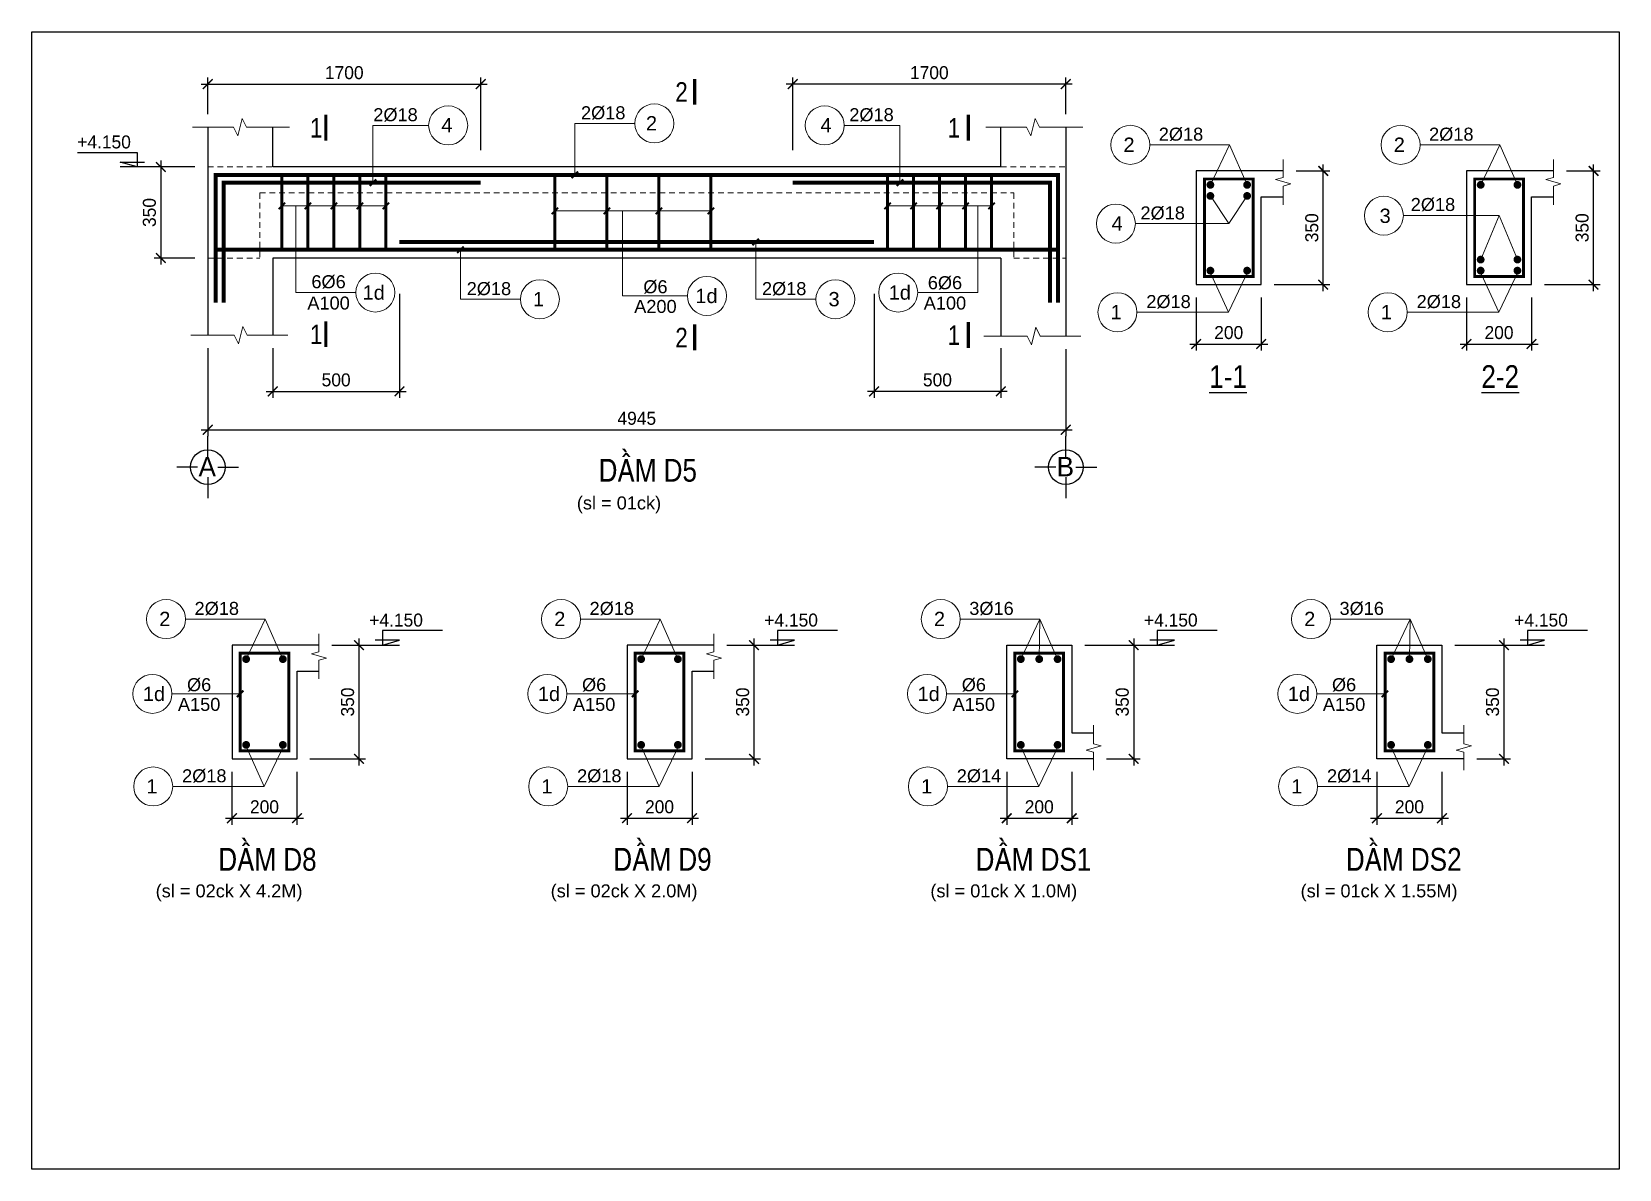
# Model space of a CAD drawing. Header units: millimetres. Extents: x -559287 to -299624, y 2351330 to 2655682.
# Drawn here: x -454371 to -429951, y 2515222 to 2532719 of the extents above; entities that cross this region are included whole.
import ezdxf
from ezdxf.enums import TextEntityAlignment as Align

# ---------------------------------------------------------------- set-up
doc = ezdxf.new("R2010")
doc.units = ezdxf.units.MM
doc.header["$LTSCALE"] = 10
doc.linetypes.add('HIDDEN', pattern=[0.3, 0.175, -0.125])
doc.linetypes.add('HIDDENX2', pattern=[0.75, 0.5, -0.25])
doc.layers.get('0').update_dxf_attribs({"lineweight": 20})
doc.layers.get('Defpoints').update_dxf_attribs({"lineweight": 20})
for name, color, linetype, lineweight in [('Dim', 251, 'Continuous', 15), ('Net khuat', 76, 'HIDDENX2', 15), ('Net manh', 8, 'Continuous', 13), ('Net thay', 4, 'Continuous', 25), ('Text', 54, 'Continuous', 25), ('Thep dai', 2, 'Continuous', 50), ('Thep doc', 140, 'Continuous', 60)]:
    doc.layers.add(name, color=color, linetype=linetype, lineweight=lineweight)
doc.layers.add('ththep', color=3, linetype='Continuous')
doc.styles.add('HELVE', font='VHAVAN.TTF', dxfattribs={"height": 800})
doc.styles.add('IN-NHO', font='VHELVEN.TTF', dxfattribs={"height": 200})
doc.styles.add('NGHIA5', font='arial_0.ttf', dxfattribs={"height": 180})
doc.styles.get("Standard").update_dxf_attribs({"font": 'nghia5.shx', "height": 200})
doc.styles.add('STYLE1-S1', font='VHARIALN.TTF')
doc.dimstyles.new('dim20', dxfattribs={"dimscale": 100, "dimtxt": 200, "dimasz": 1.5, "dimexe": 1, "dimexo": 2, "dimgap": 0.75, "dimtad": 1, "dimdec": 0, "dimlfac": 0.2, "dimzin": 0, "dimdsep": 46, "dimtxsty": 'Standard', "dimblk1": 'ARCHTICK', "dimblk2": 'ARCHTICK', "dimsah": 1, "dimcen": 0.09, "dimdle": 1, "dimclrd": 256, "dimclre": 256, "dimclrt": 54, "dimadec": 0, "dimazin": 0, "dimtfac": 1, "dimtdec": 0, "dimtofl": 0, "dimtmove": 2, "dimatfit": 3, "dimfxl": 0, "dimtolj": 1, "dimtzin": 0, "dimarcsym": 0})
doc.dimstyles.new('dim25', dxfattribs={"dimscale": 100, "dimtxt": 200, "dimasz": 1.5, "dimexe": 1, "dimexo": 2, "dimgap": 0.75, "dimtad": 1, "dimdec": 0, "dimlfac": 0.25, "dimzin": 0, "dimdsep": 46, "dimtxsty": 'Standard', "dimblk1": 'ARCHTICK', "dimblk2": 'ARCHTICK', "dimsah": 1, "dimcen": 0.09, "dimdle": 1, "dimclrd": 256, "dimclre": 256, "dimclrt": 54, "dimadec": 0, "dimazin": 0, "dimtfac": 1, "dimtdec": 0, "dimtofl": 0, "dimtmove": 2, "dimatfit": 3, "dimfxl": 0, "dimtolj": 1, "dimtzin": 0, "dimarcsym": 0})

# ---------------------------------------------------------------- blocks, each defined once
blk = doc.blocks.new('_ARCHTICK')
at = {"color": 0, "linetype": 'ByBlock', "const_width": 0.15}
blk.add_lwpolyline([(-0.5, -0.5), (0.5, 0.5)], dxfattribs=at)
blk = doc.blocks.new('*D219')
at = {"layer": 'Defpoints', "color": 0, "ltscale": 10, "transparency": 16777216}
for p in [(-451664, 2528051), (-438464, 2528039), (-438464, 2526597)]:
    blk.add_point(p, dxfattribs=at)
at = {"layer": 'Dim', "lineweight": -2, "ltscale": 10, "transparency": 16777216}
for p, q in [((-451664, 2527851), (-451664, 2526497)), ((-438464, 2527839), (-438464, 2526497)), ((-451764, 2526597), (-438364, 2526597))]:
    blk.add_line(p, q, dxfattribs=at)
at = {"layer": 'Dim', "lineweight": -2, "ltscale": 10, "transparency": 16777216, "xscale": 150, "yscale": 150, "zscale": 150, "rotation": 180}
blk.add_blockref('_ARCHTICK', (-451664, 2526597), dxfattribs=at)
at = {"layer": 'Dim', "lineweight": -2, "ltscale": 10, "transparency": 16777216, "xscale": 150, "yscale": 150, "zscale": 150}
blk.add_blockref('_ARCHTICK', (-438464, 2526597), dxfattribs=at)
at = {"layer": 'Dim', "color": 54, "ltscale": 10, "transparency": 16777216, "insert": (-445064, 2526772), "char_height": 200, "attachment_point": 5}
blk.add_mtext('\\A1;4945', dxfattribs=at)
blk = doc.blocks.new('*D220')
at = {"layer": 'Defpoints', "color": 0, "ltscale": 3, "transparency": 16777216}
for p in [(-442664, 2531914), (-438464, 2531251), (-442664, 2530696)]:
    blk.add_point(p, dxfattribs=at)
at = {"layer": 'Dim', "lineweight": -2, "ltscale": 3, "transparency": 16777216}
for p, q in [((-442664, 2530896), (-442664, 2532014)), ((-438464, 2531451), (-438464, 2532014)), ((-438364, 2531914), (-442764, 2531914))]:
    blk.add_line(p, q, dxfattribs=at)
at = {"layer": 'Dim', "lineweight": -2, "ltscale": 3, "transparency": 16777216, "xscale": 150, "yscale": 150, "zscale": 150, "rotation": 180}
blk.add_blockref('_ARCHTICK', (-442664, 2531914), dxfattribs=at)
at = {"layer": 'Dim', "lineweight": -2, "ltscale": 3, "transparency": 16777216, "xscale": 150, "yscale": 150, "zscale": 150}
blk.add_blockref('_ARCHTICK', (-438464, 2531914), dxfattribs=at)
at = {"layer": 'Dim', "color": 54, "ltscale": 3, "transparency": 16777216, "insert": (-440564, 2532089), "char_height": 200, "attachment_point": 5}
blk.add_mtext('\\A1;1700', dxfattribs=at)
blk = doc.blocks.new('*D221')
at = {"layer": 'Defpoints', "color": 0, "ltscale": 10, "transparency": 16777216}
for p in [(-448714, 2528888), (-450664, 2528051), (-448714, 2527188)]:
    blk.add_point(p, dxfattribs=at)
at = {"layer": 'Dim', "lineweight": -2, "ltscale": 10, "transparency": 16777216}
for p, q in [((-448714, 2528688), (-448714, 2527088)), ((-450664, 2527851), (-450664, 2527088)), ((-450764, 2527188), (-448614, 2527188))]:
    blk.add_line(p, q, dxfattribs=at)
at = {"layer": 'Dim', "lineweight": -2, "ltscale": 10, "transparency": 16777216, "xscale": 150, "yscale": 150, "zscale": 150, "rotation": 180}
blk.add_blockref('_ARCHTICK', (-450664, 2527188), dxfattribs=at)
at = {"layer": 'Dim', "lineweight": -2, "ltscale": 10, "transparency": 16777216, "xscale": 150, "yscale": 150, "zscale": 150}
blk.add_blockref('_ARCHTICK', (-448714, 2527188), dxfattribs=at)
at = {"layer": 'Dim', "color": 54, "ltscale": 10, "transparency": 16777216, "insert": (-449689, 2527363), "char_height": 200, "attachment_point": 5}
blk.add_mtext('\\A1;500', dxfattribs=at)
blk = doc.blocks.new('truc ngang-helve')
for points in [[(0, -4.8), (0, 0)], [(-2.33, -7.13), (-7.13, -7.13)], [(2.33, -7.13), (7.13, -7.13)], [(0, -9.45), (0, -14.26)]]:
    blk.add_lwpolyline(points)
blk.add_circle((0, -7.13), 4)
at = {"style": 'HELVE'}
blk.add_attdef('A', text='', height=4.5, dxfattribs=at).set_placement((0.03, -7.01), align=Align.MIDDLE_CENTER)
blk = doc.blocks.new('*D222')
at = {"layer": 'Defpoints', "color": 0, "ltscale": 10, "transparency": 16777216}
for p in [(-441414, 2528888), (-439464, 2528051), (-441414, 2527188)]:
    blk.add_point(p, dxfattribs=at)
at = {"layer": 'Dim', "lineweight": -2, "ltscale": 10, "transparency": 16777216}
for p, q in [((-441414, 2528688), (-441414, 2527088)), ((-439464, 2527851), (-439464, 2527088)), ((-439364, 2527188), (-441514, 2527188))]:
    blk.add_line(p, q, dxfattribs=at)
at = {"layer": 'Dim', "lineweight": -2, "ltscale": 10, "transparency": 16777216, "xscale": 150, "yscale": 150, "zscale": 150, "rotation": 180}
blk.add_blockref('_ARCHTICK', (-441414, 2527188), dxfattribs=at)
at = {"layer": 'Dim', "lineweight": -2, "ltscale": 10, "transparency": 16777216, "xscale": 150, "yscale": 150, "zscale": 150}
blk.add_blockref('_ARCHTICK', (-439464, 2527188), dxfattribs=at)
at = {"layer": 'Dim', "color": 54, "ltscale": 10, "transparency": 16777216, "insert": (-440439, 2527363), "char_height": 200, "attachment_point": 5}
blk.add_mtext('\\A1;500', dxfattribs=at)
blk = doc.blocks.new('*D223')
at = {"layer": 'Defpoints', "color": 0, "ltscale": 3, "transparency": 16777216}
for p in [(-451664, 2530639), (-452386, 2529239), (-451664, 2529239)]:
    blk.add_point(p, dxfattribs=at)
at = {"layer": 'Dim', "lineweight": -2, "ltscale": 3, "transparency": 16777216}
for p, q in [((-452386, 2530739), (-452386, 2529139)), ((-451864, 2530639), (-452486, 2530639)), ((-451864, 2529239), (-452486, 2529239))]:
    blk.add_line(p, q, dxfattribs=at)
at = {"layer": 'Dim', "lineweight": -2, "ltscale": 3, "transparency": 16777216, "xscale": 150, "yscale": 150, "zscale": 150}
for p, rotation in [((-452386, 2530639), 90), ((-452386, 2529239), 270)]:
    blk.add_blockref('_ARCHTICK', p, dxfattribs=dict(at, rotation=rotation))
at = {"layer": 'Dim', "color": 54, "ltscale": 3, "transparency": 16777216, "insert": (-452561, 2529939), "char_height": 200, "attachment_point": 5, "rotation": 90}
blk.add_mtext('\\A1;350', dxfattribs=at)
blk = doc.blocks.new('*D224')
at = {"layer": 'Defpoints', "color": 0, "ltscale": 3, "transparency": 16777216}
for p in [(-447464, 2531914), (-451664, 2531251), (-447464, 2530696)]:
    blk.add_point(p, dxfattribs=at)
at = {"layer": 'Dim', "lineweight": -2, "ltscale": 3, "transparency": 16777216}
for p, q in [((-451664, 2531451), (-451664, 2532014)), ((-447464, 2530896), (-447464, 2532014)), ((-451764, 2531914), (-447364, 2531914))]:
    blk.add_line(p, q, dxfattribs=at)
at = {"layer": 'Dim', "lineweight": -2, "ltscale": 3, "transparency": 16777216, "xscale": 150, "yscale": 150, "zscale": 150, "rotation": 180}
blk.add_blockref('_ARCHTICK', (-451664, 2531914), dxfattribs=at)
at = {"layer": 'Dim', "lineweight": -2, "ltscale": 3, "transparency": 16777216, "xscale": 150, "yscale": 150, "zscale": 150}
blk.add_blockref('_ARCHTICK', (-447464, 2531914), dxfattribs=at)
at = {"layer": 'Dim', "color": 54, "ltscale": 3, "transparency": 16777216, "insert": (-449564, 2532089), "char_height": 200, "attachment_point": 5}
blk.add_mtext('\\A1;1700', dxfattribs=at)
blk = doc.blocks.new('A$C17747A8B')
blk.add_line((0, 0), (525, 0))
blk.add_lwpolyline([(1183, 225), (263, 225), (263, 0), (525, 75), (150, 75)])
at = {"layer": 'Text'}
blk.add_attdef('+3.900', (183, 286), '', height=180, dxfattribs=at)
blk = doc.blocks.new('*D215')
at = {"layer": 'Defpoints', "color": 0, "transparency": 16777216}
for p in [(-436458, 2528829), (-435458, 2528829), (-435458, 2527916)]:
    blk.add_point(p, dxfattribs=at)
at = {"layer": 'Dim', "lineweight": -2, "transparency": 16777216}
for p, q in [((-436458, 2528629), (-436458, 2527816)), ((-435458, 2528629), (-435458, 2527816)), ((-436558, 2527916), (-435358, 2527916))]:
    blk.add_line(p, q, dxfattribs=at)
at = {"layer": 'Dim', "lineweight": -2, "transparency": 16777216, "xscale": 150, "yscale": 150, "zscale": 150, "rotation": 180}
blk.add_blockref('_ARCHTICK', (-436458, 2527916), dxfattribs=at)
at = {"layer": 'Dim', "lineweight": -2, "transparency": 16777216, "xscale": 150, "yscale": 150, "zscale": 150}
blk.add_blockref('_ARCHTICK', (-435458, 2527916), dxfattribs=at)
at = {"layer": 'Dim', "color": 54, "transparency": 16777216, "insert": (-435958, 2528091), "char_height": 200, "attachment_point": 5}
blk.add_mtext('\\A1;200', dxfattribs=at)
blk = doc.blocks.new('*D216')
at = {"layer": 'Defpoints', "color": 0, "transparency": 16777216}
for p in [(-435121, 2530579), (-434504, 2530579), (-435458, 2528829)]:
    blk.add_point(p, dxfattribs=at)
at = {"layer": 'Dim', "lineweight": -2, "transparency": 16777216}
for p, q in [((-434921, 2530579), (-434404, 2530579)), ((-434504, 2528729), (-434504, 2530679)), ((-435258, 2528829), (-434404, 2528829))]:
    blk.add_line(p, q, dxfattribs=at)
at = {"layer": 'Dim', "lineweight": -2, "transparency": 16777216, "xscale": 150, "yscale": 150, "zscale": 150}
for p, rotation in [((-434504, 2530579), 90), ((-434504, 2528829), 270)]:
    blk.add_blockref('_ARCHTICK', p, dxfattribs=dict(at, rotation=rotation))
at = {"layer": 'Dim', "color": 54, "transparency": 16777216, "insert": (-434679, 2529704), "char_height": 200, "attachment_point": 5, "rotation": 90}
blk.add_mtext('\\A1;350', dxfattribs=at)
blk = doc.blocks.new('*D217')
at = {"layer": 'Defpoints', "color": 0, "transparency": 16777216}
for p in [(-432300, 2528829), (-431300, 2528829), (-431300, 2527916)]:
    blk.add_point(p, dxfattribs=at)
at = {"layer": 'Dim', "lineweight": -2, "transparency": 16777216}
for p, q in [((-432300, 2528629), (-432300, 2527816)), ((-431300, 2528629), (-431300, 2527816)), ((-432400, 2527916), (-431200, 2527916))]:
    blk.add_line(p, q, dxfattribs=at)
at = {"layer": 'Dim', "lineweight": -2, "transparency": 16777216, "xscale": 150, "yscale": 150, "zscale": 150, "rotation": 180}
blk.add_blockref('_ARCHTICK', (-432300, 2527916), dxfattribs=at)
at = {"layer": 'Dim', "lineweight": -2, "transparency": 16777216, "xscale": 150, "yscale": 150, "zscale": 150}
blk.add_blockref('_ARCHTICK', (-431300, 2527916), dxfattribs=at)
at = {"layer": 'Dim', "color": 54, "transparency": 16777216, "insert": (-431800, 2528091), "char_height": 200, "attachment_point": 5}
blk.add_mtext('\\A1;200', dxfattribs=at)
blk = doc.blocks.new('*D218')
at = {"layer": 'Defpoints', "color": 0, "transparency": 16777216}
for p in [(-430963, 2530579), (-430346, 2530579), (-431300, 2528829)]:
    blk.add_point(p, dxfattribs=at)
at = {"layer": 'Dim', "lineweight": -2, "transparency": 16777216}
for p, q in [((-430763, 2530579), (-430246, 2530579)), ((-430346, 2528729), (-430346, 2530679)), ((-431100, 2528829), (-430246, 2528829))]:
    blk.add_line(p, q, dxfattribs=at)
at = {"layer": 'Dim', "lineweight": -2, "transparency": 16777216, "xscale": 150, "yscale": 150, "zscale": 150}
for p, rotation in [((-430346, 2530579), 90), ((-430346, 2528829), 270)]:
    blk.add_blockref('_ARCHTICK', p, dxfattribs=dict(at, rotation=rotation))
at = {"layer": 'Dim', "color": 54, "transparency": 16777216, "insert": (-430521, 2529704), "char_height": 200, "attachment_point": 5, "rotation": 90}
blk.add_mtext('\\A1;350', dxfattribs=at)
blk = doc.blocks.new('*D287')
at = {"layer": 'Defpoints', "color": 0, "transparency": 16777216}
for p in [(-451291, 2521534), (-450291, 2521534), (-450291, 2520621)]:
    blk.add_point(p, dxfattribs=at)
at = {"layer": 'Dim', "lineweight": -2, "transparency": 16777216}
for p, q in [((-451291, 2521334), (-451291, 2520521)), ((-450291, 2521334), (-450291, 2520521)), ((-451391, 2520621), (-450191, 2520621))]:
    blk.add_line(p, q, dxfattribs=at)
at = {"layer": 'Dim', "lineweight": -2, "transparency": 16777216, "xscale": 150, "yscale": 150, "zscale": 150, "rotation": 180}
blk.add_blockref('_ARCHTICK', (-451291, 2520621), dxfattribs=at)
at = {"layer": 'Dim', "lineweight": -2, "transparency": 16777216, "xscale": 150, "yscale": 150, "zscale": 150}
blk.add_blockref('_ARCHTICK', (-450291, 2520621), dxfattribs=at)
at = {"layer": 'Dim', "color": 54, "transparency": 16777216, "insert": (-450791, 2520796), "char_height": 200, "attachment_point": 5}
blk.add_mtext('\\A1;200', dxfattribs=at)
blk = doc.blocks.new('*D288')
at = {"layer": 'Defpoints', "color": 0, "transparency": 16777216}
for p in [(-449954, 2523284), (-449337, 2523284), (-450291, 2521534)]:
    blk.add_point(p, dxfattribs=at)
at = {"layer": 'Dim', "lineweight": -2, "transparency": 16777216}
for p, q in [((-449754, 2523284), (-449237, 2523284)), ((-449337, 2521434), (-449337, 2523384)), ((-450091, 2521534), (-449237, 2521534))]:
    blk.add_line(p, q, dxfattribs=at)
at = {"layer": 'Dim', "lineweight": -2, "transparency": 16777216, "xscale": 150, "yscale": 150, "zscale": 150}
for p, rotation in [((-449337, 2523284), 90), ((-449337, 2521534), 270)]:
    blk.add_blockref('_ARCHTICK', p, dxfattribs=dict(at, rotation=rotation))
at = {"layer": 'Dim', "color": 54, "transparency": 16777216, "insert": (-449512, 2522409), "char_height": 200, "attachment_point": 5, "rotation": 90}
blk.add_mtext('\\A1;350', dxfattribs=at)
blk = doc.blocks.new('*D289')
at = {"layer": 'Defpoints', "color": 0, "transparency": 16777216}
for p in [(-445214, 2521534), (-444214, 2521534), (-444214, 2520621)]:
    blk.add_point(p, dxfattribs=at)
at = {"layer": 'Dim', "lineweight": -2, "transparency": 16777216}
for p, q in [((-445214, 2521334), (-445214, 2520521)), ((-444214, 2521334), (-444214, 2520521)), ((-445314, 2520621), (-444114, 2520621))]:
    blk.add_line(p, q, dxfattribs=at)
at = {"layer": 'Dim', "lineweight": -2, "transparency": 16777216, "xscale": 150, "yscale": 150, "zscale": 150, "rotation": 180}
blk.add_blockref('_ARCHTICK', (-445214, 2520621), dxfattribs=at)
at = {"layer": 'Dim', "lineweight": -2, "transparency": 16777216, "xscale": 150, "yscale": 150, "zscale": 150}
blk.add_blockref('_ARCHTICK', (-444214, 2520621), dxfattribs=at)
at = {"layer": 'Dim', "color": 54, "transparency": 16777216, "insert": (-444714, 2520796), "char_height": 200, "attachment_point": 5}
blk.add_mtext('\\A1;200', dxfattribs=at)
blk = doc.blocks.new('*D290')
at = {"layer": 'Defpoints', "color": 0, "transparency": 16777216}
for p in [(-443877, 2523284), (-443260, 2523284), (-444214, 2521534)]:
    blk.add_point(p, dxfattribs=at)
at = {"layer": 'Dim', "lineweight": -2, "transparency": 16777216}
for p, q in [((-443677, 2523284), (-443160, 2523284)), ((-443260, 2521434), (-443260, 2523384)), ((-444014, 2521534), (-443160, 2521534))]:
    blk.add_line(p, q, dxfattribs=at)
at = {"layer": 'Dim', "lineweight": -2, "transparency": 16777216, "xscale": 150, "yscale": 150, "zscale": 150}
for p, rotation in [((-443260, 2523284), 90), ((-443260, 2521534), 270)]:
    blk.add_blockref('_ARCHTICK', p, dxfattribs=dict(at, rotation=rotation))
at = {"layer": 'Dim', "color": 54, "transparency": 16777216, "insert": (-443435, 2522409), "char_height": 200, "attachment_point": 5, "rotation": 90}
blk.add_mtext('\\A1;350', dxfattribs=at)
blk = doc.blocks.new('*D291')
at = {"layer": 'Defpoints', "color": 0, "transparency": 16777216}
for p in [(-439373, 2521534), (-438373, 2521534), (-438373, 2520621)]:
    blk.add_point(p, dxfattribs=at)
at = {"layer": 'Dim', "lineweight": -2, "transparency": 16777216}
for p, q in [((-439373, 2521334), (-439373, 2520521)), ((-438373, 2521334), (-438373, 2520521)), ((-439473, 2520621), (-438273, 2520621))]:
    blk.add_line(p, q, dxfattribs=at)
at = {"layer": 'Dim', "lineweight": -2, "transparency": 16777216, "xscale": 150, "yscale": 150, "zscale": 150, "rotation": 180}
blk.add_blockref('_ARCHTICK', (-439373, 2520621), dxfattribs=at)
at = {"layer": 'Dim', "lineweight": -2, "transparency": 16777216, "xscale": 150, "yscale": 150, "zscale": 150}
blk.add_blockref('_ARCHTICK', (-438373, 2520621), dxfattribs=at)
at = {"layer": 'Dim', "color": 54, "transparency": 16777216, "insert": (-438873, 2520796), "char_height": 200, "attachment_point": 5}
blk.add_mtext('\\A1;200', dxfattribs=at)
blk = doc.blocks.new('*D292')
at = {"layer": 'Defpoints', "color": 0, "transparency": 16777216}
for p in [(-438373, 2523284), (-438037, 2521534), (-437420, 2521534)]:
    blk.add_point(p, dxfattribs=at)
at = {"layer": 'Dim', "lineweight": -2, "transparency": 16777216}
for p, q in [((-438173, 2523284), (-437320, 2523284)), ((-437420, 2523384), (-437420, 2521434)), ((-437837, 2521534), (-437320, 2521534))]:
    blk.add_line(p, q, dxfattribs=at)
at = {"layer": 'Dim', "lineweight": -2, "transparency": 16777216, "xscale": 150, "yscale": 150, "zscale": 150}
for p, rotation in [((-437420, 2523284), 90), ((-437420, 2521534), 270)]:
    blk.add_blockref('_ARCHTICK', p, dxfattribs=dict(at, rotation=rotation))
at = {"layer": 'Dim', "color": 54, "transparency": 16777216, "insert": (-437595, 2522409), "char_height": 200, "attachment_point": 5, "rotation": 90}
blk.add_mtext('\\A1;350', dxfattribs=at)
blk = doc.blocks.new('*D293')
at = {"layer": 'Defpoints', "color": 0, "transparency": 16777216}
for p in [(-433678, 2521534), (-432678, 2521534), (-432678, 2520621)]:
    blk.add_point(p, dxfattribs=at)
at = {"layer": 'Dim', "lineweight": -2, "transparency": 16777216}
for p, q in [((-433678, 2521334), (-433678, 2520521)), ((-432678, 2521334), (-432678, 2520521)), ((-433778, 2520621), (-432578, 2520621))]:
    blk.add_line(p, q, dxfattribs=at)
at = {"layer": 'Dim', "lineweight": -2, "transparency": 16777216, "xscale": 150, "yscale": 150, "zscale": 150, "rotation": 180}
blk.add_blockref('_ARCHTICK', (-433678, 2520621), dxfattribs=at)
at = {"layer": 'Dim', "lineweight": -2, "transparency": 16777216, "xscale": 150, "yscale": 150, "zscale": 150}
blk.add_blockref('_ARCHTICK', (-432678, 2520621), dxfattribs=at)
at = {"layer": 'Dim', "color": 54, "transparency": 16777216, "insert": (-433178, 2520796), "char_height": 200, "attachment_point": 5}
blk.add_mtext('\\A1;200', dxfattribs=at)
blk = doc.blocks.new('*D294')
at = {"layer": 'Defpoints', "color": 0, "transparency": 16777216}
for p in [(-432678, 2523284), (-432341, 2521534), (-431724, 2521534)]:
    blk.add_point(p, dxfattribs=at)
at = {"layer": 'Dim', "lineweight": -2, "transparency": 16777216}
for p, q in [((-432478, 2523284), (-431624, 2523284)), ((-431724, 2523384), (-431724, 2521434)), ((-432141, 2521534), (-431624, 2521534))]:
    blk.add_line(p, q, dxfattribs=at)
at = {"layer": 'Dim', "lineweight": -2, "transparency": 16777216, "xscale": 150, "yscale": 150, "zscale": 150}
for p, rotation in [((-431724, 2523284), 90), ((-431724, 2521534), 270)]:
    blk.add_blockref('_ARCHTICK', p, dxfattribs=dict(at, rotation=rotation))
at = {"layer": 'Dim', "color": 54, "transparency": 16777216, "insert": (-431899, 2522409), "char_height": 200, "attachment_point": 5, "rotation": 90}
blk.add_mtext('\\A1;350', dxfattribs=at)

msp = doc.modelspace()

# ---------------------------------------------------------------- linework, layer by layer
at = {"layer": 'Net khuat', "linetype": 'HIDDEN', "ltscale": 50}
for p, q in [((-451664.2, 2530639), (-450664.2, 2530639)), ((-439464.2, 2530639), (-438464.4, 2530639)), ((-450864.4, 2530239), (-439264.1, 2530239)), ((-450864.4, 2530239), (-450864.4, 2529239)), ((-439264.1, 2530239), (-439264.1, 2529239)), ((-451664.2, 2529239), (-450864.4, 2529239)), ((-439264.1, 2529239), (-438464.1, 2529239))]:
    msp.add_line(p, q, dxfattribs=at)
at = {"layer": 'Net manh'}
for p, q in [((-448922.6, 2530041.7), (-450522.6, 2530041.7)), ((-439605.9, 2530041.7), (-441205.9, 2530041.7)), ((-443922.9, 2529964.4), (-446322.9, 2529964.4))]:
    msp.add_line(p, q, dxfattribs=at)
for points in [[(-450404.3, 2531250.8), (-451069.5, 2531250.8), (-451136.7, 2531384.9), (-451202.3, 2531116.7), (-451269.5, 2531250.8), (-451896.9, 2531250.8)], [(-449123.2, 2530397.2), (-449123.2, 2531279.1), (-448265.5, 2531279.1)], [(-446017.9, 2530517.2), (-446017.9, 2531309.1), (-445093.8, 2531309.1)], [(-441015.4, 2530397.2), (-441015.4, 2531279.1), (-441873.1, 2531279.1)], [(-438204.3, 2531250.8), (-438869.5, 2531250.8), (-438936.7, 2531384.9), (-439002.3, 2531116.7), (-439069.5, 2531250.8), (-439696.9, 2531250.8)], [(-435675, 2530363.9), (-435948.1, 2530979.9), (-437171.9, 2530979.9)], [(-436240.3, 2530363.9), (-435948.1, 2530979.9), (-437171.9, 2530979.9)], [(-431517, 2530363.9), (-431790.1, 2530979.9), (-433013.9, 2530979.9)], [(-432082.3, 2530363.9), (-431790.1, 2530979.9), (-433013.9, 2530979.9)], [(-450311.4, 2530041.7), (-450311.4, 2528707.8), (-449386.1, 2528707.8)], [(-439817.1, 2530041.7), (-439817.1, 2528707.8), (-440742.4, 2528707.8)], [(-436240.3, 2530193.9), (-435957.6, 2529768.2), (-437394.2, 2529768.2)], [(-435675, 2530193.9), (-435957.6, 2529768.2), (-437394.2, 2529768.2)], [(-445283.3, 2529964.4), (-445283.3, 2528655.7), (-444285.1, 2528655.7)], [(-432082.3, 2529214.7), (-431799.6, 2529890.4), (-433271.8, 2529890.4)], [(-431517, 2529214.7), (-431799.6, 2529890.4), (-433271.8, 2529890.4)], [(-447776.2, 2529365.9), (-447776.2, 2528604), (-446854.9, 2528604)], [(-443234.3, 2529485.9), (-443234.3, 2528604), (-442309.3, 2528604)], [(-436257.8, 2529054.3), (-435962.7, 2528404.9), (-437369.8, 2528404.9)], [(-435651.9, 2529053.7), (-435962.7, 2528404.9), (-437369.8, 2528404.9)], [(-432099.8, 2529054.3), (-431804.8, 2528404.9), (-433211.8, 2528404.9)], [(-431493.9, 2529053.7), (-431804.8, 2528404.9), (-433211.8, 2528404.9)], [(-451924.2, 2528051), (-451259, 2528051), (-451191.8, 2527916.9), (-451126.2, 2528185.1), (-451059, 2528051), (-450431.6, 2528051)], [(-439724.2, 2528039), (-439059, 2528039), (-438991.8, 2527904.9), (-438926.2, 2528173.1), (-438859, 2528039), (-438231.6, 2528039)], [(-450507.9, 2523068.7), (-450781, 2523684.6), (-452004.8, 2523684.6)], [(-451073.3, 2523068.7), (-450781, 2523684.6), (-452004.8, 2523684.6)], [(-444431.4, 2523068.7), (-444704.6, 2523684.6), (-445928.4, 2523684.6)], [(-444996.8, 2523068.7), (-444704.6, 2523684.6), (-445928.4, 2523684.6)], [(-438590.6, 2523068.7), (-438863.7, 2523684.6), (-440087.5, 2523684.6)], [(-439156, 2523068.7), (-438863.7, 2523684.6), (-440087.5, 2523684.6)], [(-438873.3, 2523068.7), (-438863.7, 2523684.6), (-440087.5, 2523684.6)], [(-432895.3, 2523068.7), (-433168.4, 2523684.6), (-434392.2, 2523684.6)], [(-433460.6, 2523068.7), (-433168.4, 2523684.6), (-434392.2, 2523684.6)], [(-433177.9, 2523068.7), (-433168.4, 2523684.6), (-434392.2, 2523684.6)], [(-451165.6, 2522534.1), (-452215.7, 2522534.1)], [(-445089.1, 2522534.1), (-446139.2, 2522534.1)], [(-439248.3, 2522534.1), (-440298.4, 2522534.1)], [(-433552.9, 2522534.1), (-434603, 2522534.1)], [(-451090.7, 2521759.1), (-450795.7, 2521109.6), (-452202.7, 2521109.6)], [(-450484.8, 2521758.4), (-450795.7, 2521109.6), (-452202.7, 2521109.6)], [(-445014.3, 2521759.1), (-444719.2, 2521109.6), (-446126.3, 2521109.6)], [(-444408.4, 2521758.4), (-444719.2, 2521109.6), (-446126.3, 2521109.6)], [(-439173.4, 2521759.1), (-438878.4, 2521109.6), (-440285.4, 2521109.6)], [(-438567.5, 2521758.4), (-438878.4, 2521109.6), (-440285.4, 2521109.6)], [(-433478.1, 2521759.1), (-433183.1, 2521109.6), (-434590.1, 2521109.6)], [(-432872.2, 2521758.4), (-433183.1, 2521109.6), (-434590.1, 2521109.6)]]:
    msp.add_lwpolyline(points, dxfattribs=at)
at = {"layer": 'Net manh', "ltscale": 3}
for points in [[(-435120.9, 2530058.4), (-435120.9, 2530346.5), (-435005, 2530377.5), (-435236.8, 2530447.4), (-435120.9, 2530478.5), (-435120.9, 2530752.4)], [(-430962.9, 2530058.4), (-430962.9, 2530346.5), (-430847, 2530377.5), (-431078.8, 2530447.4), (-430962.9, 2530478.5), (-430962.9, 2530752.4)], [(-449953.8, 2522763.2), (-449953.8, 2523051.2), (-449837.9, 2523082.3), (-450069.7, 2523152.2), (-449953.8, 2523183.2), (-449953.8, 2523457.1)], [(-443877.4, 2522763.2), (-443877.4, 2523051.2), (-443761.4, 2523082.3), (-443993.3, 2523152.2), (-443877.4, 2523183.2), (-443877.4, 2523457.1)], [(-438036.5, 2522055), (-438036.5, 2521766.9), (-437920.6, 2521735.9), (-438152.4, 2521666), (-438036.5, 2521634.9), (-438036.5, 2521361)], [(-432341.2, 2522055), (-432341.2, 2521766.9), (-432225.3, 2521735.9), (-432457.1, 2521666), (-432341.2, 2521634.9), (-432341.2, 2521361)]]:
    msp.add_lwpolyline(points, dxfattribs=at)
at = {"layer": 'Net manh', "const_width": 30}
for points in [[(-446067.9, 2530467.2), (-445967.9, 2530567.2)], [(-449173.2, 2530347.2), (-449073.2, 2530447.2)], [(-441065.4, 2530347.2), (-440965.4, 2530447.2)], [(-450572.6, 2529991.7), (-450472.6, 2530091.7)], [(-450172.6, 2529991.7), (-450072.6, 2530091.7)], [(-449772.6, 2529991.7), (-449672.6, 2530091.7)], [(-449372.6, 2529991.7), (-449272.6, 2530091.7)], [(-448972.6, 2529991.7), (-448872.6, 2530091.7)], [(-446372.9, 2529914.4), (-446272.9, 2530014.4)], [(-445572.9, 2529914.4), (-445472.9, 2530014.4)], [(-444772.9, 2529914.4), (-444672.9, 2530014.4)], [(-443972.9, 2529914.4), (-443872.9, 2530014.4)], [(-441255.9, 2529991.7), (-441155.9, 2530091.7)], [(-440855.9, 2529991.7), (-440755.9, 2530091.7)], [(-440455.9, 2529991.7), (-440355.9, 2530091.7)], [(-440055.9, 2529991.7), (-439955.9, 2530091.7)], [(-439655.9, 2529991.7), (-439555.9, 2530091.7)], [(-443284.3, 2529435.9), (-443184.3, 2529535.9)], [(-447826.2, 2529315.9), (-447726.2, 2529415.9)], [(-451215.8, 2522483.8), (-451115.8, 2522583.8)], [(-445139.4, 2522483.8), (-445039.4, 2522583.8)], [(-439298.5, 2522483.8), (-439198.5, 2522583.8)], [(-433603.2, 2522483.8), (-433503.2, 2522583.8)]]:
    msp.add_lwpolyline(points, dxfattribs=at)
at = {"layer": 'Net manh'}
for centre in [(-447965.5, 2531279.1), (-444793.8, 2531309.1), (-442173.1, 2531279.1), (-437471.9, 2530979.9), (-433313.9, 2530979.9), (-437694.2, 2529768.2), (-433571.8, 2529890.4), (-449086.1, 2528707.8), (-446554.9, 2528604), (-443985.1, 2528655.7), (-442009.3, 2528604), (-441042.4, 2528707.8), (-437669.8, 2528404.9), (-433511.8, 2528404.9), (-452304.8, 2523684.6), (-446228.4, 2523684.6), (-440387.5, 2523684.6), (-434692.2, 2523684.6), (-452515.7, 2522534.1), (-446439.2, 2522534.1), (-440598.4, 2522534.1), (-434903, 2522534.1), (-452502.7, 2521109.6), (-446426.3, 2521109.6), (-440585.4, 2521109.6), (-434890.1, 2521109.6)]:
    msp.add_circle(centre, 300, dxfattribs=at)
at = {"layer": 'Net thay'}
for p, q in [((-451664.2, 2531250.8), (-451664.2, 2528051)), ((-450664.2, 2530639), (-450664.2, 2531250.8)), ((-439464.2, 2530639), (-439464.2, 2531250.8)), ((-438464.2, 2531250.8), (-438464.2, 2528039)), ((-450664.2, 2529239), (-450664.2, 2528051)), ((-439464.2, 2529239), (-439464.2, 2528039))]:
    msp.add_line(p, q, dxfattribs=at)
at = {"layer": 'Net thay', "ltscale": 10}
for p, q in [((-439464.2, 2530639), (-450664.2, 2530639)), ((-439464.2, 2529239), (-450664.2, 2529239))]:
    msp.add_line(p, q, dxfattribs=at)
for points in [[(-435120.9, 2530579.3), (-436457.6, 2530579.3), (-436457.6, 2528829.3), (-435457.6, 2528829.3), (-435457.6, 2530179.3), (-435120.9, 2530179.3)], [(-430962.9, 2530579.3), (-432299.6, 2530579.3), (-432299.6, 2528829.3), (-431299.6, 2528829.3), (-431299.6, 2530179.3), (-430962.9, 2530179.3)], [(-449953.8, 2523284.1), (-451290.6, 2523284.1), (-451290.6, 2521534.1), (-450290.6, 2521534.1), (-450290.6, 2522884.1), (-449953.8, 2522884.1)], [(-443877.4, 2523284.1), (-445214.1, 2523284.1), (-445214.1, 2521534.1), (-444214.1, 2521534.1), (-444214.1, 2522884.1), (-443877.4, 2522884.1)], [(-438036.5, 2521534.1), (-439373.3, 2521534.1), (-439373.3, 2523284.1), (-438373.3, 2523284.1), (-438373.3, 2521934.1), (-438036.5, 2521934.1)], [(-432341.2, 2521534.1), (-433677.9, 2521534.1), (-433677.9, 2523284.1), (-432677.9, 2523284.1), (-432677.9, 2521934.1), (-432341.2, 2521934.1)]]:
    msp.add_lwpolyline(points, dxfattribs=at)
at = {"layer": 'Text', "const_width": 50}
for points in [[(-444172.1, 2531994.9), (-444172.1, 2531597.6)], [(-449847.6, 2531442.2), (-449847.6, 2531045)], [(-439965.1, 2531442.2), (-439965.1, 2531045)], [(-449847.6, 2528264.8), (-449847.6, 2527867.5)], [(-444172.1, 2528216.7), (-444172.1, 2527819.4)], [(-439965.1, 2528252.8), (-439965.1, 2527855.5)]]:
    msp.add_lwpolyline(points, dxfattribs=at)
at = {"layer": 'Thep dai', "const_width": 45}
for points in [[(-450522.6, 2529366.2), (-450522.6, 2530517.2)], [(-450122.6, 2529366.2), (-450122.6, 2530517.2)], [(-449722.6, 2529366.2), (-449722.6, 2530517.2)], [(-449322.6, 2529366.2), (-449322.6, 2530517.2)], [(-448922.6, 2529366.2), (-448922.6, 2530517.2)], [(-446322.9, 2529366.2), (-446322.9, 2530517.2)], [(-445522.9, 2529366.2), (-445522.9, 2530517.2)], [(-444722.9, 2529366.2), (-444722.9, 2530517.2)], [(-443922.9, 2529366.2), (-443922.9, 2530517.2)], [(-441205.9, 2529366.2), (-441205.9, 2530517.2)], [(-440805.9, 2529366.2), (-440805.9, 2530517.2)], [(-440405.9, 2529366.2), (-440405.9, 2530517.2)], [(-440005.9, 2529366.2), (-440005.9, 2530517.2)], [(-439605.9, 2529366.2), (-439605.9, 2530517.2)], [(-436332.6, 2528954.3), (-435582.6, 2528954.3), (-435582.6, 2530454.3), (-436332.6, 2530454.3), (-436332.6, 2528954.3)], [(-432174.6, 2528954.3), (-431424.6, 2528954.3), (-431424.6, 2530454.3), (-432174.6, 2530454.3), (-432174.6, 2528954.3)], [(-451165.6, 2521659.1), (-450415.6, 2521659.1), (-450415.6, 2523159.1), (-451165.6, 2523159.1), (-451165.6, 2521659.1)], [(-445089.1, 2521659.1), (-444339.1, 2521659.1), (-444339.1, 2523159.1), (-445089.1, 2523159.1), (-445089.1, 2521659.1)], [(-439248.3, 2521659.1), (-438498.3, 2521659.1), (-438498.3, 2523159.1), (-439248.3, 2523159.1), (-439248.3, 2521659.1)], [(-433552.9, 2521659.1), (-432802.9, 2521659.1), (-432802.9, 2523159.1), (-433552.9, 2523159.1), (-433552.9, 2521659.1)]]:
    msp.add_lwpolyline(points, dxfattribs=at)
at = {"layer": 'Thep doc', "ltscale": 10, "const_width": 60}
for points in [[(-438586.1, 2528553.6), (-438586.1, 2530517.2), (-440225.5, 2530517.2), (-451542.4, 2530517.2), (-451542.4, 2528553.6)], [(-451420.5, 2528553.6), (-451420.5, 2530397.2), (-447464.2, 2530397.2)], [(-442664.2, 2530397.2), (-438707.9, 2530397.2), (-438707.9, 2528553.6)], [(-448714.5, 2529486.2), (-441414, 2529486.2)], [(-451542.4, 2529366.2), (-438586.1, 2529366.2)]]:
    msp.add_lwpolyline(points, dxfattribs=at)
at = {"layer": 'Thep doc', "const_width": 60}
for points in [[(-436270.3, 2530363.9, 1), (-436210.3, 2530363.9, 1)], [(-436270.3, 2530193.9, 1), (-436210.3, 2530193.9, 1)], [(-435645, 2530363.9, -1), (-435705, 2530363.9, -1)], [(-435645, 2530193.9, -1), (-435705, 2530193.9, -1)], [(-432112.3, 2530363.9, 1), (-432052.3, 2530363.9, 1)], [(-431487, 2530363.9, -1), (-431547, 2530363.9, -1)], [(-432112.3, 2529214.7, -1), (-432052.3, 2529214.7, -1)], [(-431487, 2529214.7, 1), (-431547, 2529214.7, 1)], [(-436270.3, 2529044.7, -1), (-436210.3, 2529044.7, -1)], [(-435645, 2529044.7, 1), (-435705, 2529044.7, 1)], [(-432112.3, 2529044.7, -1), (-432052.3, 2529044.7, -1)], [(-431487, 2529044.7, 1), (-431547, 2529044.7, 1)], [(-451103.3, 2523068.7, 1), (-451043.3, 2523068.7, 1)], [(-450477.9, 2523068.7, -1), (-450537.9, 2523068.7, -1)], [(-445026.8, 2523068.7, 1), (-444966.8, 2523068.7, 1)], [(-444401.4, 2523068.7, -1), (-444461.4, 2523068.7, -1)], [(-439186, 2523068.7, 1), (-439126, 2523068.7, 1)], [(-438843.3, 2523068.7, -1), (-438903.3, 2523068.7, -1)], [(-438560.6, 2523068.7, -1), (-438620.6, 2523068.7, -1)], [(-433490.6, 2523068.7, 1), (-433430.6, 2523068.7, 1)], [(-433147.9, 2523068.7, -1), (-433207.9, 2523068.7, -1)], [(-432865.3, 2523068.7, -1), (-432925.3, 2523068.7, -1)], [(-451103.3, 2521749.5, -1), (-451043.3, 2521749.5, -1)], [(-450477.9, 2521749.5, 1), (-450537.9, 2521749.5, 1)], [(-445026.8, 2521749.5, -1), (-444966.8, 2521749.5, -1)], [(-444401.4, 2521749.5, 1), (-444461.4, 2521749.5, 1)], [(-439186, 2521749.5, -1), (-439126, 2521749.5, -1)], [(-438560.6, 2521749.5, 1), (-438620.6, 2521749.5, 1)], [(-433490.6, 2521749.5, -1), (-433430.6, 2521749.5, -1)], [(-432865.3, 2521749.5, 1), (-432925.3, 2521749.5, 1)]]:
    msp.add_lwpolyline(points, format="xyb", close=True, dxfattribs=at)
at = {"layer": 'ththep'}
msp.add_lwpolyline([(-454371.3, 2532719.4), (-429950.5, 2532719.4), (-429950.5, 2515221.5), (-454371.3, 2515221.5)], close=True, dxfattribs=at)

# ---------------------------------------------------------------- block references
at = {"layer": 'Net thay'}
ref = msp.add_blockref('A$C17747A8B', (-452486.2, 2530639), dxfattribs=dict(at, xscale=-1))
ref.add_attrib('+3.900', '+4.150', (-453671.8, 2530924.5), dxfattribs={"layer": 'Text', "height": 200})
ref = msp.add_blockref('truc ngang-helve', (-451664.2, 2526497.1), dxfattribs=dict(at, xscale=66.66666666662786, yscale=66.66666666651145, zscale=66.66666666666667))
ref.add_attrib('A', 'A', dxfattribs={"layer": 'Text', "height": 300, "style": 'HELVE'}).set_placement((-451671.6, 2526030), align=Align.MIDDLE_CENTER)
ref = msp.add_blockref('truc ngang-helve', (-438464.2, 2526497.1), dxfattribs=dict(at, xscale=66.66666666662786, yscale=66.66666666651145, zscale=66.66666666666667))
ref.add_attrib('A', 'b', dxfattribs={"layer": 'Text', "height": 300, "style": 'HELVE'}).set_placement((-438471.6, 2526030), align=Align.MIDDLE_CENTER)
ref = msp.add_blockref('A$C17747A8B', (-449236.9, 2523284.1), dxfattribs=at)
ref.add_attrib('+3.900', '+4.150', (-449179.2, 2523569.6), dxfattribs={"layer": 'Text', "height": 200})
ref = msp.add_blockref('A$C17747A8B', (-443160.4, 2523284.1), dxfattribs=at)
ref.add_attrib('+3.900', '+4.150', (-443102.7, 2523569.6), dxfattribs={"layer": 'Text', "height": 200})
ref = msp.add_blockref('A$C17747A8B', (-437319.6, 2523284.1), dxfattribs=at)
ref.add_attrib('+3.900', '+4.150', (-437261.9, 2523569.6), dxfattribs={"layer": 'Text', "height": 200})
ref = msp.add_blockref('A$C17747A8B', (-431624.3, 2523284.1), dxfattribs=at)
ref.add_attrib('+3.900', '+4.150', (-431566.6, 2523569.6), dxfattribs={"layer": 'Text', "height": 200})

# ---------------------------------------------------------------- texts
at = {"layer": 'Text'}
for s, height, style, p in [('2', 300, 'STYLE1-S1', (-444375.7, 2531793.7)), ('1', 300, 'STYLE1-S1', (-449995.5, 2531241.1)), ('4', 220, 'IN-NHO', (-447985.4, 2531281.2)), ('2', 220, 'IN-NHO', (-444837.7, 2531311.2)), ('4', 220, 'IN-NHO', (-442153.2, 2531281.2)), ('1', 300, 'STYLE1-S1', (-440184.1, 2531241.1)), ('2', 220, 'IN-NHO', (-437491.8, 2530981.9)), ('2', 220, 'IN-NHO', (-433333.8, 2530981.9)), ('3', 220, 'IN-NHO', (-433551.9, 2529888.4)), ('4', 220, 'IN-NHO', (-437674.3, 2529770.3)), ('1d', 220, 'IN-NHO', (-449110.7, 2528707.8)), ('1d', 220, 'IN-NHO', (-443992, 2528655.7)), ('1d', 220, 'IN-NHO', (-441017.8, 2528707.8)), ('1', 220, 'IN-NHO', (-446574.8, 2528606)), ('3', 220, 'IN-NHO', (-442029.2, 2528606)), ('1', 220, 'IN-NHO', (-437689.7, 2528406.9)), ('1', 220, 'IN-NHO', (-433531.7, 2528406.9)), ('1', 300, 'STYLE1-S1', (-449995.5, 2528063.7)), ('2', 300, 'STYLE1-S1', (-444375.7, 2528015.5)), ('1', 300, 'STYLE1-S1', (-440184.1, 2528051.7)), ('%%U1-1', 350, 'STYLE1-S1', (-435967.9, 2527415.3)), ('%%U2-2', 350, 'STYLE1-S1', (-431781.9, 2527415.3)), ('2', 220, 'IN-NHO', (-452324.7, 2523686.7)), ('2', 220, 'IN-NHO', (-446248.3, 2523686.7)), ('2', 220, 'IN-NHO', (-440407.5, 2523686.7)), ('2', 220, 'IN-NHO', (-434712.1, 2523686.7)), ('1d', 220, 'IN-NHO', (-452491.1, 2522534.1)), ('1d', 220, 'IN-NHO', (-446414.7, 2522534.1)), ('1d', 220, 'IN-NHO', (-440573.8, 2522534.1)), ('1d', 220, 'IN-NHO', (-434878.5, 2522534.1)), ('1', 220, 'IN-NHO', (-452522.6, 2521111.7)), ('1', 220, 'IN-NHO', (-446446.2, 2521111.7)), ('1', 220, 'IN-NHO', (-440605.3, 2521111.7)), ('1', 220, 'IN-NHO', (-434910, 2521111.7))]:
    msp.add_text(s, height=height, dxfattribs=dict(at, style=style)).set_placement(p, align=Align.MIDDLE_CENTER)
at = {"layer": 'Text', "ltscale": 3, "style": 'NGHIA5'}
for s, p in [('2%%C18', (-448775.6, 2531343.4)), ('2%%C18', (-445580.3, 2531373.4)), ('2%%C18', (-441452.9, 2531343.4)), ('2%%C18', (-436692, 2531044.1)), ('2%%C18', (-432534, 2531044.1)), ('2%%C18', (-436974, 2529832.5)), ('2%%C18', (-432816, 2529962.3)), ('6%%C6', (-449805.3, 2528774)), ('2%%C18', (-447338.6, 2528668.2)), ('%%C6', (-444777.2, 2528697)), ('2%%C18', (-442796.8, 2528668.2)), ('6%%C6', (-440323.1, 2528759)), ('A100', (-449805.3, 2528446.1)), ('A200', (-444777.2, 2528393.9)), ('A100', (-440323.1, 2528446.1)), ('2%%C18', (-436884, 2528469.1)), ('2%%C18', (-432726, 2528469.1)), ('2%%C18', (-451524.9, 2523748.9)), ('2%%C18', (-445448.4, 2523748.9)), ('3%%C16', (-439607.6, 2523748.9)), ('3%%C16', (-433912.3, 2523748.9)), ('%%C6', (-451796.4, 2522575.4)), ('%%C6', (-445720, 2522575.4)), ('%%C6', (-439879.1, 2522575.4)), ('%%C6', (-434183.8, 2522575.4)), ('A150', (-451796.4, 2522272.3)), ('A150', (-445720, 2522272.3)), ('A150', (-439879.1, 2522272.3)), ('A150', (-434183.8, 2522272.3)), ('2%%C18', (-451716.9, 2521173.9)), ('2%%C18', (-445640.4, 2521173.9)), ('2%%C14', (-439799.6, 2521173.9)), ('2%%C14', (-434104.3, 2521173.9))]:
    msp.add_text(s, height=200, dxfattribs=at).set_placement(p, align=Align.CENTER)
at = {"layer": 'Text', "style": 'STYLE1-S1'}
for s, p in [('DÇM D5', (-444138.2, 2525798.3)), ('DÇM D8', (-449988.8, 2519813.4)), ('DÇM D9', (-443912.4, 2519813.4)), ('DÇM Ds1', (-438071.5, 2519813.4)), ('DÇM Ds2', (-432376.2, 2519813.4))]:
    msp.add_text(s, height=350, dxfattribs=at).set_placement(p, align=Align.RIGHT)
at = {"layer": 'Text', "ltscale": 3, "style": 'NGHIA5'}
for s, p in [('(sl = 01ck)', (-445985.9, 2525371.5)), ('(sl = 02ck X 4.2M)', (-452465.2, 2519403.9)), ('(sl = 02ck X 2.0M)', (-446388.7, 2519403.9)), ('(sl = 01ck X 1.0M)', (-440547.9, 2519403.9)), ('(sl = 01ck X 1.55M)', (-434852.5, 2519403.9))]:
    msp.add_text(s, height=200, dxfattribs=at).set_placement(p)

# ---------------------------------------------------------------- dimensions: what is measured, and where the dimension line sits
at = {"layer": 'Dim', "ltscale": 3}
dim = msp.add_linear_dim(base=(-447464.2, 2531914), p1=(-451664.2, 2531250.8), p2=(-447464.2, 2530696.4), text='1700', dimstyle='dim25', dxfattribs=at)
dim.commit()
dim.dimension.update_dxf_attribs({"geometry": '*D224', "text_midpoint": (-449564.2, 2532089)})
dim = msp.add_linear_dim(base=(-442664.2, 2531914), p1=(-438464.2, 2531250.8), p2=(-442664.2, 2530696.4), angle=180, text='1700', dimstyle='dim25', dxfattribs=at)
dim.commit()
dim.dimension.update_dxf_attribs({"geometry": '*D220', "text_midpoint": (-440564.2, 2532089)})
dim = msp.add_linear_dim(base=(-452386.2, 2529239), p1=(-451664.1, 2530639), p2=(-451664.2, 2529239), angle=90, dimstyle='dim25', dxfattribs=at)
dim.commit()
dim.dimension.update_dxf_attribs({"geometry": '*D223', "text_midpoint": (-452561.2, 2529939)})
at = {"layer": 'Dim'}
for base, p1, p2, angle, picture, middle in [((-434504, 2530579.3), (-435457.6, 2528829.3), (-435120.9, 2530579.3), 90, '*D216', (-434679, 2529704.3)), ((-430346, 2530579.3), (-431299.6, 2528829.3), (-430962.9, 2530579.3), 90, '*D218', (-430521, 2529704.3)), ((-449336.9, 2523284.1), (-450290.6, 2521534.1), (-449953.8, 2523284.1), 90, '*D288', (-449511.9, 2522409.1)), ((-443260.4, 2523284.1), (-444214.1, 2521534.1), (-443877.4, 2523284.1), 90, '*D290', (-443435.4, 2522409.1)), ((-437419.6, 2521534.1), (-438373.3, 2523284.1), (-438036.5, 2521534.1), 270, '*D292', (-437594.6, 2522409.1)), ((-431724.3, 2521534.1), (-432677.9, 2523284.1), (-432341.2, 2521534.1), 270, '*D294', (-431899.3, 2522409.1))]:
    dim = msp.add_linear_dim(base=base, p1=p1, p2=p2, angle=angle, dimstyle='dim20', dxfattribs=at)
    dim.commit()
    dim.dimension.update_dxf_attribs({"geometry": picture, "text_midpoint": middle})
at = {"layer": 'Dim', "ltscale": 10}
dim = msp.add_linear_dim(base=(-448714.5, 2527187.8), p1=(-450664.2, 2528051), p2=(-448714.5, 2528888), text='500', dimstyle='dim25', dxfattribs=at)
dim.commit()
dim.dimension.update_dxf_attribs({"geometry": '*D221', "text_midpoint": (-449689.4, 2527362.8)})
for base, p1, p2, text, picture, middle in [((-441414, 2527187.8), (-439464.2, 2528051), (-441414, 2528888), '500', '*D222', (-440439.1, 2527362.8)), ((-438464.2, 2526597.1), (-451664.2, 2528051), (-438464.2, 2528039), '4945', '*D219', (-445064.2, 2526772.1))]:
    dim = msp.add_linear_dim(base=base, p1=p1, p2=p2, angle=180, text=text, dimstyle='dim25', dxfattribs=at)
    dim.commit()
    dim.dimension.update_dxf_attribs({"geometry": picture, "text_midpoint": middle})
at = {"layer": 'Dim'}
for base, p1, p2, picture, middle in [((-435457.6, 2527916.4), (-436457.6, 2528829.3), (-435457.6, 2528829.3), '*D215', (-435957.6, 2528091.4)), ((-431299.6, 2527916.4), (-432299.6, 2528829.3), (-431299.6, 2528829.3), '*D217', (-431799.6, 2528091.4)), ((-450290.6, 2520621.2), (-451290.6, 2521534.1), (-450290.6, 2521534.1), '*D287', (-450790.6, 2520796.2)), ((-444214.1, 2520621.2), (-445214.1, 2521534.1), (-444214.1, 2521534.1), '*D289', (-444714.1, 2520796.2)), ((-438373.3, 2520621.2), (-439373.3, 2521534.1), (-438373.3, 2521534.1), '*D291', (-438873.3, 2520796.2)), ((-432677.9, 2520621.2), (-433677.9, 2521534.1), (-432677.9, 2521534.1), '*D293', (-433177.9, 2520796.2))]:
    dim = msp.add_linear_dim(base=base, p1=p1, p2=p2, dimstyle='dim20', dxfattribs=at)
    dim.commit()
    dim.dimension.update_dxf_attribs({"geometry": picture, "text_midpoint": middle})

doc.saveas('drawing.dxf')
